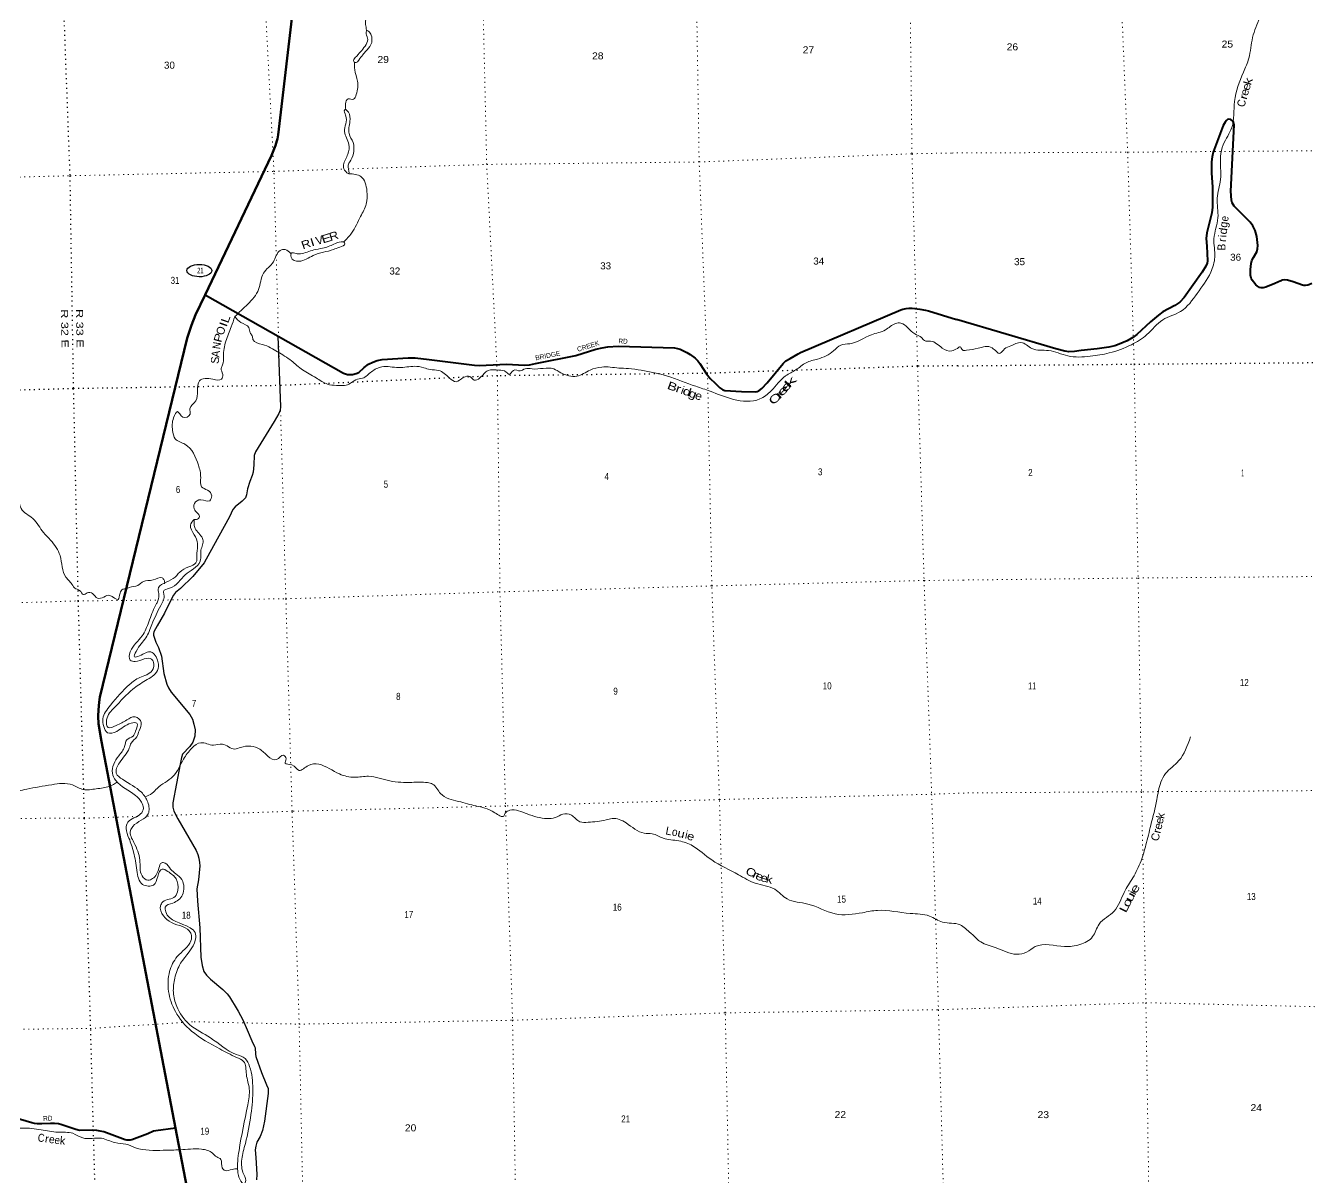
# Model space of a CAD drawing. Header units: feet. Extents: x 489137 to 739700, y 189004 to 379547.
# Drawn here: x 560200 to 592272, y 253155 to 281920 of the extents above; entities that cross this region are included whole.
import ezdxf
from ezdxf.enums import TextEntityAlignment as Align

# ---------------------------------------------------------------- set-up
doc = ezdxf.new("R2010")
doc.units = ezdxf.units.FT
doc.header["$LTSCALE"] = 80
doc.linetypes.add('DOTTED', pattern=[1.5, 0.3, -1.2])
for name, color, linetype, lineweight in [('17', 7, 'Continuous', 25), ('23', 7, 'Continuous', 70), ('26', 7, 'Continuous', 40), ('29', 7, 'Continuous', 25), ('39', 7, 'Continuous', 13), ('6', 7, 'DOTTED', 25), ('7', 7, 'DOTTED', 13)]:
    doc.layers.add(name, color=color, linetype=linetype, lineweight=lineweight)
doc.layers.add('27', color=7, linetype='Continuous')
doc.layers.add('41', color=7, linetype='Continuous')

msp = doc.modelspace()

# ---------------------------------------------------------------- linework, layer by layer
at = {"layer": '17'}
msp.add_ellipse((564538.24, 275802.38), major_axis=(309.24, -1), ratio=0.500121, dxfattribs=at)
at = {"layer": '23'}
for points in [[(566920.42, 282672.96), (566507.65, 279194.91), (566488.67, 279094.48), (566477.62, 279039.28), (566443.51, 278928.87), (566345.82, 278681.02), (564683.45, 275195.22)], [(564683.45, 275195.22), (564446.66, 274698.7), (564343.98, 274437.13), (564234.49, 274116.62), (562052.92, 265145.49), (562034.79, 265020.02), (562018.74, 264835.33), (562010.71, 264670.72), (562022.75, 264478), (562092.41, 264040.01), (563943.6, 254379.21)], [(563943.6, 254379.21), (564931.19, 249225.26)]]:
    msp.add_lwpolyline(points, dxfattribs=at)
at = {"layer": '26'}
for points in [[(590803.79, 275829.01), (590819.71, 275979.71), (590839.72, 276052.71), (590875, 276130.47), (590957.78, 276270.01), (590977.38, 276342.35), (590981.53, 276432.12), (590958.55, 276657.89), (590922.98, 276803.87), (590859.71, 276921.62), (590792.31, 277014.17), (590396.58, 277414.89), (590344.33, 277491.47), (590326, 277564.3), (590307.89, 277783.78), (590391.23, 279443.05), (590381.99, 279493.02), (590363.16, 279535.41), (590315.01, 279578.17), (590259.61, 279587.21), (590226.67, 279577.79), (590198.82, 279554.76), (590165.48, 279507.15), (590117.83, 279423.35), (589870.2, 278758.53), (589843.08, 278645.3), (589828.96, 278518.15), (589827.97, 278242.71), (589853.82, 277888.22), (589850.13, 277387.86), (589835.2, 277245.91), (589713.63, 276747.36), (589693.7, 276604.22), (589709.08, 276410.9), (589729.06, 276050.19), (589720.69, 275984.42), (589683.03, 275909.07), (589595.92, 275763.95), (589144.06, 275127.76), (589038.23, 275014.26), (588913.83, 274929.64), (588614.63, 274769.36), (588501.38, 274692.14), (588304.7, 274519.16), (587964.85, 274204.97)], [(592333.01, 275482.76), (592262.3, 275449.89), (592231.7, 275438.12), (592172.87, 275426.34), (592137.57, 275428.7), (592102.65, 275436), (591872.61, 275524.46), (591723.38, 275565.28), (591649.82, 275568.73), (591586.89, 275560.57), (591557.48, 275548.79), (591414.47, 275483.48), (591186.83, 275386.31), (591115.38, 275372.24), (591070.34, 275372.18), (591026.8, 275381.6), (590976.21, 275409.86), (590932.02, 275447.88), (590843.25, 275560.57), (590819.71, 275617.08), (590804.66, 275684.51), (590803.79, 275829.01)], [(564683.45, 275195.22), (568138.4, 273241.8), (568243.79, 273208.02), (568362.7, 273208.29), (568453.83, 273230.14), (568520.8, 273256.11), (568659.19, 273378.2), (568768.88, 273462.43), (568871.86, 273511.98), (568984.45, 273556.45), (569108.01, 273583.69), (569752.74, 273622.82), (569935.01, 273623.74), (570282.42, 273578.75), (571415.33, 273441.7), (571540.83, 273434.78), (571707.39, 273441.95), (572220.53, 273465.13), (572654.17, 273438.15), (572790.01, 273451.37), (572935.17, 273484.59), (573942.15, 273679.92), (574444.39, 273836.1), (574600.2, 273877.24), (574745.14, 273901.13), (575004.73, 273912.78), (576407.46, 273874.42), (576486.4, 273860.66), (576556.87, 273838.53), (576716.07, 273759.96), (576798.69, 273705.8), (576925.82, 273617.31), (576992.48, 273549.92), (577044.66, 273484.57), (577206.87, 273225.51), (577298.91, 273111.25), (577423.44, 272987.94), (577542.11, 272873.42), (577616.73, 272820.88), (577669.09, 272803.49), (578082.47, 272782.13), (578425.03, 272775.39), (578477.61, 272784.94), (578521.83, 272801.53), (578592.55, 272853.7), (578728.5, 272995.92), (579124.94, 273484.91), (579196.17, 273548.18), (579299.52, 273609.79), (579498.57, 273721.08), (579562.35, 273755.59), (582065.38, 274822.12), (582120.11, 274842.39), (582203.02, 274858.98), (582269.35, 274864.51), (582346.55, 274860.48), (582537.42, 274839.62), (582683.9, 274814.73), (582754.79, 274796.62), (583456.69, 274577.54)], [(586573.44, 273802.46), (586407.27, 273784.29), (586266.02, 273775.65), (586165.41, 273789.68), (585942.12, 273852.09), (583456.69, 274577.54)], [(587964.85, 274204.97), (587866.28, 274128.87), (587718.01, 274048.81), (587525.04, 273964.03), (587412.08, 273926.36), (587266.18, 273893.39), (586974.37, 273846.3), (586573.44, 273802.46)], [(563943.6, 254379.21), (563454.49, 254318.87), (563393.56, 254304.01), (563252.7, 254241.84), (562849.06, 254089.81), (562813.2, 254082.78), (562768.98, 254080.02), (562730.29, 254085.55), (562689.84, 254094.45), (562486.87, 254166.78), (562156.82, 254287.42), (562064.83, 254311.09), (561979.95, 254326.13), (561880.46, 254331.66), (561542.78, 254328.08), (561457.62, 254345.49), (561076.24, 254478.23), (561021.65, 254490.44), (560918.71, 254503.11), (560824.04, 254500.31), (560606.78, 254487.55), (560497.25, 254492.06), (560422.63, 254503.12), (560354.38, 254516.42), (559517.41, 254754.73)]]:
    msp.add_lwpolyline(points, dxfattribs=at)
at = {"layer": '29'}
for points in [[(566501.81, 274167.13), (566568.67, 272403.05), (566557.83, 272312.85), (566528.46, 272234.64), (566405.94, 272036.28), (565946.02, 271274.2), (565912.6, 271180.18), (565899.36, 270953.78), (565881.57, 270767.67), (565859.53, 270681), (565803.83, 270537.92), (565739.68, 270348.84), (565720.29, 270203.89), (565692.06, 270129.81), (565610.43, 270045.35), (565432.73, 269902.39), (565378.52, 269836.57), (565292.67, 269655.21), (564894.22, 268926.39)], [(564894.22, 268926.39), (564661.94, 268501.51), (564377.82, 268162.53), (564066.96, 267863.39), (563946.04, 267761.38), (563893.62, 267694.27), (563791.19, 267502.38), (563671.45, 267243.5), (563487.85, 266930.82), (563405.96, 266781.84), (563395.42, 266741.74), (563396.04, 266696.75), (563452.72, 266524.28), (563520.98, 266392.43), (563596.38, 266175.93), (563648.4, 265736.86), (563728.75, 265470.88), (563772.02, 265378), (563838.45, 265272.43), (564305.04, 264712.6), (564365.87, 264601.1), (564404.9, 264476.41), (564431.27, 264328.77), (564422.87, 264175.95), (564378.53, 264022.67), (564299.11, 263916.99), (564120.03, 263723.53), (564091.61, 263642.67), (564060.67, 263475.99), (563875.37, 262509.12), (563874.32, 262399.25), (563900.2, 262303.69), (564001.5, 262111.95), (564459.52, 261317.81), (564503.01, 261221.27), (564524.1, 261128.39), (564545.2, 261014.39), (564549.11, 260938.06), (564515.32, 260584.04), (564479.85, 260361.23), (564493.84, 260056.65), (564550.86, 259385.49), (564580.42, 258653.21), (564606.38, 258449.44), (564652.8, 258293.22), (564716.09, 258204.55), (564821.43, 258106.98), (565125.31, 257848.74), (565230.85, 257740.12), (565292.05, 257662.01), (565482.03, 257344.28)], [(565482.03, 257344.28), (565505.44, 257307.39), (565627.3, 257085.78), (565737.42, 256835.67), (565849.87, 256561.38), (565920.25, 256421.5), (565933.39, 256386.92), (565940.84, 256232.14), (565954.49, 256171.59), (566096.03, 255770.96), (566220.96, 255466.64), (566256.18, 255375.72), (566260.4, 255316.61), (566260.03, 255251.42), (566164.07, 254554.91), (566114.84, 254326.52), (566059.98, 254177.24), (565979.82, 254030.97), (565950.14, 253932.7), (565937.62, 253845.2), (565947.72, 253649.99), (565973.49, 253222.43), (565964.94, 253093.1)]]:
    msp.add_lwpolyline(points, dxfattribs=at)
at = {"layer": '39'}
for points in [[(591676.28, 283317.03), (591505.44, 283076.36), (591458.05, 282915.87), (591293.05, 282682.4), (591037.38, 282123.98), (590855.23, 281623.56), (590760.13, 281106.65), (590625.56, 280756.62), (590403.38, 280027.18), (590335.03, 279375.47), (590123.28, 278947.18), (590056.28, 278650.98), (590052.96, 278079.31), (589973, 277615.21), (589988.4, 277120.66), (589889.37, 276597.62), (589910.13, 276139.53), (589810.38, 275761.9), (589471.44, 275234.18), (589056.45, 274781.73), (588610.63, 274573.08), (588216.25, 274203.84), (587827.73, 273951.87), (587274.98, 273745.17), (586798.53, 273663.16), (586237.7, 273670.41), (585757.13, 273806.46), (585338.68, 273856.88), (585067.6, 274007.12), (584811.06, 273921.32), (584657.12, 273849.65), (584546.31, 273736.4), (584346.1, 273871.86), (583995.37, 273860.98), (583703.87, 273810.86), (583602.83, 273821.01), (583548.93, 273898.73), (583478.2, 273860.03)], [(569149.05, 282732.55), (569031.05, 282424.79), (568854.07, 282248.63), (568714.5, 282107.76), (568694.39, 281949.8), (568718.23, 281809.14)], [(568718.23, 281809.14), (568708.54, 281716.05), (568746.54, 281573.74), (568680.23, 281408.53), (568435.51, 281121.62), (568395.53, 281029.76), (568426.61, 280998.28), (568551.16, 281096.37), (568729.11, 281312.93), (568845.25, 281501.63), (568832.46, 281682.94), (568771.53, 281776.22), (568718.23, 281809.14)], [(568414.57, 281003.44), (568421.15, 280820.52), (568491.25, 280529.69), (568461.49, 280199.94), (568387.93, 280080.96), (568258.59, 280089.71), (568189.16, 279966.8), (568200.96, 279829.66)], [(568200.96, 279829.66), (568172.88, 279817.02), (568194.59, 279680.34), (568168.79, 279276.01), (568278.08, 278951.89), (568250, 278713), (568144.08, 278441.81), (568169.72, 278309.27), (568274.79, 278225.22), (568254.46, 278386.15), (568326.56, 278561.6), (568397.51, 278781.42), (568381.76, 278998.99), (568279.02, 279226.41), (568301.39, 279529.73), (568263.21, 279756.81), (568200.79, 279829.86)], [(568273.3, 278221.31), (568577.27, 278152.35), (568727.94, 277788.94), (568710.12, 277465.55), (568568.86, 277157.11), (568343.68, 276739.52), (568148.88, 276517.03)], [(568149.56, 276517.81), (568081.05, 276520.77), (567901.03, 276461.59), (567619.18, 276361.42), (567398.36, 276319.35), (567066.01, 276221.9), (566954.92, 276227.08), (566845.58, 276242.4), (566830.11, 276139.07), (567026.48, 276035.19), (567379.8, 276179.6), (567637.93, 276260.99), (567888.36, 276328.06), (568046.11, 276390.69), (568173.14, 276470.69), (568148.98, 276517.15)], [(566825.13, 276230.25), (566686.02, 276327.06), (566559.54, 276303.58), (566389.31, 276022.65), (566140.51, 275737.65), (566020.01, 275328.84), (565749.01, 274966.57), (565424.54, 274652.31)], [(565425.26, 274654.37), (565336.09, 274398.78), (565200.22, 274038), (565141.32, 273665.11), (565120.83, 273444.58), (565084.57, 273364.92), (565122.99, 273206.47), (565091.65, 273092.63), (564879.87, 273091.16), (564540.1, 273046), (564494.03, 272800.58), (564448.12, 272549.12), (564304.02, 272349.6), (564307.53, 272214.46), (564125.75, 272145.15), (563995.18, 272279), (563896.24, 272127.07), (563870.09, 271813.55), (563938.2, 271599.36), (564179.77, 271464.37), (564516.02, 270946.34), (564572.53, 270634.97), (564596.76, 270401.48), (564742.15, 270318.47), (564848.74, 270175.93), (564801.44, 270055.62), (564578.89, 270080.1), (564419.97, 269985.15), (564426.39, 269815.78), (564496.82, 269744.95), (564541.31, 269663.36), (564516.52, 269608.22), (564412.15, 269587.34)], [(565424.24, 274655.38), (565577.46, 274503.95), (565774.3, 274381.92), (565810.13, 274245.61), (565856.31, 274176.17), (565878.94, 274081.9), (566116.21, 273956.88), (566496.22, 273773.01), (566840.95, 273549.87), (567117.18, 273322.93), (567455.22, 273123.84), (567741.77, 272965.79), (567964.48, 272935.26), (568276.38, 272965.57), (568451.07, 273075.07), (568615.49, 273113.65), (568841.22, 273276.95), (569096.29, 273398.63), (569522.4, 273381.46), (569919.04, 273411.96), (570147.9, 273377.55), (570304.49, 273329.14), (570518.87, 273308.48), (570786.04, 273119.66), (570953.88, 273027.14), (571134.76, 273130.74), (571301.52, 273157.28), (571406.8, 273065.16), (571546.56, 273121.27), (571751.56, 273306.23), (572023.56, 273319.36), (572206.48, 273267.61), (572284.71, 273207.08), (572386.92, 273310.65), (572554.72, 273296.85), (572676.39, 273350.47), (572854.01, 273347.02), (573392.66, 273346.9), (573572.69, 273250.67), (573970.3, 273166.15), (574301.28, 273316.04), (574591.77, 273394.24), (575020.12, 273369.05), (575260.55, 273355.12), (575580.34, 273315), (576233.8, 273166.5), (576942.46, 272912.46), (577298.67, 272790.54), (577882.99, 272585.74), (578542.38, 272596.84), (578827.66, 272798.02), (579187.1, 273172.68), (579443.44, 273322.64), (579701.07, 273500.9), (579987.16, 273593.11), (580387.34, 273797.28), (580569.15, 273943.29), (580788.21, 273975.22), (581331.12, 274199.25), (581679.02, 274319.3), (581933.04, 274481.32), (582067.95, 274490.89), (582411.87, 274221.31), (582583.68, 274130.91), (582654.27, 274054.04), (582809.97, 274039.92), (583100.92, 273867.86), (583336.82, 273795.28), (583478.2, 273860.03)], [(552746.81, 274318.38), (552974.19, 274450.61), (553345.59, 274365.41), (553841.81, 274057.41), (553920.59, 273898), (554059.71, 273746.21), (554374.64, 273427.43), (554810.68, 273261.17), (554852.58, 273046.3), (554899.49, 272561.11), (555035.26, 272227.58), (555281.57, 271832.35), (555253.78, 271504.66), (555306.76, 271251.73), (555577.73, 270838.97), (556034.28, 270582.42), (556725.37, 270461.13), (557095.74, 270492.96), (557382.98, 270540.8), (557900.95, 270404.92), (558444.99, 270352.47), (558920.43, 270455.66), (559155.26, 270502.13), (559567, 270339.27), (560001.01, 270096.25), (560085.93, 269856.27), (560378.81, 269609.58), (560646.2, 269257.28), (560824.61, 269068.16), (561058.56, 268682.69), (561207.8, 268141.64), (561376.5, 267938.14), (561424.65, 267870.77), (561549.2, 267813.46), (561642.65, 267710.94), (561734.44, 267749.66), (561872, 267735.07), (561996.11, 267617.2), (562152.63, 267649.53), (562304.9, 267689.82), (562509.28, 267588.16), (562557.61, 267746.85), (562623.74, 267841.41), (562718.18, 267855.98), (562787.96, 267888.07), (563000.61, 267933.96), (563143.08, 268040.6), (563382.26, 268075.08), (563608.86, 268127.4), (563660.68, 268074.25), (563672.66, 267976.42)], [(564412.08, 269585.68), (564317.09, 269441.57), (564414.05, 269203.91), (564494.47, 268981.97), (564478.48, 268743.4), (564452.52, 268500.52), (564275.5, 268403.08), (564052.91, 268274.17), (563885.74, 268108.36), (563507.39, 267840.18), (563529.1, 267703.5), (563482.09, 267506.85), (563444.73, 267436.77), (563276.62, 267030.31), (563107.92, 266677.34), (562813.57, 266282.17), (562812.93, 266074.26), (562934.99, 266035.05), (563161.12, 266105.52), (563346.66, 266095.91), (563393.36, 266021.16), (563360.41, 265812), (563052.17, 265640.5), (562794.49, 265464.26), (562319.67, 264949.35), (562126.83, 264607.28), (562149.95, 264416.14), (562244.77, 264261.18), (562473.91, 264293.38), (562835.79, 264496.55), (562976.97, 264498.2), (562947.83, 264299.65), (562884.5, 264174.89), (562725.48, 264083.96), (562673.33, 263917.11), (562526.09, 263683.19), (562365.97, 263250.66), (562451.31, 263067.68), (562943.16, 262694.98), (563092.72, 262529.33), (563141.11, 262375.18), (563072.25, 262230.09), (562754.83, 262024.04), (562710.38, 261871.51), (562781.34, 261625.11), (562895.3, 261276.89), (562979.73, 260822.95), (563122.02, 260471.43), (563396.77, 260456.38), (563500.19, 260668.97), (563614.36, 260855.6), (563749.04, 260796.54), (563961.78, 260606.3), (564003.29, 260328.85), (563936.77, 260171.71), (563625.68, 260032.43), (563567.61, 259938.08), (563640.69, 259687.69), (563840.76, 259519.32), (564323.72, 259255.38), (564346.01, 259139.32), (564328.65, 259065.79), (563987.99, 258667.39), (563795.93, 258295.07), (563770.47, 257799.92), (563940.94, 257295.74), (564342.93, 256809.7), (565048.56, 256361.83), (565471.65, 256150.82), (565643.72, 256050.34), (565714.71, 255725.22), (565786.7, 255361.78), (565748.65, 254963.19), (565530.26, 253819.19), (565497.16, 253307.7), (565605.51, 253019.88), (565652.77, 252986.8), (565688.17, 253022.03), (565648.6, 253224.85), (565600.38, 253605.05), (565689.04, 253996.89), (565829.43, 254727.13), (565875.3, 255368.13), (565796.26, 255925.14), (565684.17, 256124.05), (565461.69, 256223.22), (564817.44, 256638.38), (564292.26, 256973.88), (563973.92, 257423.76), (563890.1, 257776.8), (563923.26, 258130.86)], [(563923.26, 258130.86), (564071.02, 258500.02), (564444.07, 259101.94), (564434.73, 259270.13), (564306.1, 259390.15), (563698.6, 259788.1), (563689.51, 259904.92), (563874.49, 260006.61), (564117.32, 260210.72), (564101.41, 260589.75), (563954.34, 260737.29), (563820.2, 260852.88), (563683.16, 261002.71), (563598.22, 261010.59), (563529.11, 260875.59), (563372.47, 260615.19), (563256.43, 260577.86), (563110.36, 260687.09), (563053.82, 261077.16), (562903.12, 261519.29), (562818.8, 261813.79), (562876.61, 261918.22), (563261.76, 262235.02), (563252.19, 262525.41), (563090.4, 262773.49), (562616, 263096.19), (562464.84, 263245.64), (562540.78, 263505.96), (562787.49, 263871.64), (562838.56, 264002.14), (562973.68, 264159.04), (563036.33, 264310.03), (563087.48, 264515.2), (562934.52, 264656.54), (562726.74, 264578.48), (562460, 264440.35), (562263.64, 264388.82), (562222.37, 264579.49), (562419.98, 264893.43), (562876.21, 265347.3), (563193.43, 265561.42), (563491.43, 265810.92), (563505.44, 266035.17), (563330.15, 266277.44), (563040.18, 266179.07), (562921.87, 266151.77), (562958.62, 266289.98), (563201.9, 266633.19), (563356, 266964.9), (563575.49, 267441.44), (563655.95, 267712.85), (563643.83, 267791.25), (563795.16, 267867.84), (564183.82, 268204.92), (564393.85, 268351.66), (564561.96, 268546.35), (564587.65, 268854.7), (564629.59, 268983.47), (564618.12, 269114.36), (564434.1, 269363.88), (564407.24, 269466.11), (564412.15, 269587.34)], [(553908.92, 267209.05), (554169.39, 266967.57), (554409.74, 266878.96), (554782.16, 266832.14), (555048.6, 266671.55), (555457.3, 266625.67), (555806.29, 266471.26), (556270.99, 265978.78), (556505.78, 265716.45), (556693.52, 265479.14), (556902.12, 265137.42), (557180.18, 264995.29), (557541.27, 264841.2), (558153.58, 264413.11), (558438.92, 264301.45), (558845.54, 264025.43), (559024.68, 263420.56), (559069.75, 263005.96), (559370.54, 262765.53), (559804.36, 262762.69), (560225.73, 262850.35), (560850.25, 262961.45), (561370.85, 262956.83), (561638.15, 262840.66), (561964.49, 262859.24), (562291.74, 262920.23), (562492.06, 263031.08)], [(563183.21, 262661.99), (563361.44, 262746.23), (563485.31, 262870.55), (563877.08, 263165.32), (564146.14, 263602.21), (564352.36, 263875.32), (564575.3, 264010.98), (564891.64, 263948.57), (565114.9, 263974.56), (565424.74, 263851.43), (565570.91, 263893.58), (566050.23, 263847.52), (566250.45, 263673.1), (566470.55, 263588), (566645.23, 263697.49), (566708.12, 263606.29), (566686.71, 263498.76), (566847.13, 263458.53), (567032.3, 263320.05), (567263.11, 263443.11), (567526.64, 263472.17), (568041.33, 263229.23), (568418.73, 263146.21), (568767.03, 263173.43), (569298.64, 263056.07), (569848.31, 263019.91), (570235.8, 263013.84), (570365.88, 262976.86), (570567.78, 262737.9), (571012.57, 262545.62), (571451.34, 262429.88), (571921.71, 262262.49), (572145.78, 262179.51), (572182.19, 262253.12), (572295.38, 262322.66), (572729.43, 262233.04), (573230.74, 262116.91), (573431.82, 262142.32), (573621.35, 262223.95), (573833.77, 262201.22), (574047.84, 262037.25), (574249.97, 262022.32), (574700.35, 262080.46), (574852.73, 262116.71), (575200.51, 262008.7), (575653.08, 261750.02), (575855.16, 261737.11), (576126.38, 261625.08), (576523.52, 261558.72), (576863.65, 261434.36), (577340.81, 261083.48), (578012.19, 260711.41), (578429.23, 260500.24), (578917.32, 260349.46), (579222.15, 260109.13), (579743.94, 259981.43), (580424.11, 259736.74), (581107.28, 259764.6), (581487.05, 259822.92), (582300.06, 259745.17), (582783.88, 259681.06), (583110.59, 259530.11), (583546.08, 259462.73), (583813.78, 259253.73), (583857.54, 259220.69)], [(589303.74, 264154.27), (589006.5, 263554.65), (588681.69, 263239.29), (588562.76, 263022.87), (588462.05, 262588.67), (588312.75, 261951.54), (588190.97, 261458.35), (588067.45, 261058.04), (587863.65, 260635.96), (587646.66, 260272.21), (587397.33, 259804.81), (587020.34, 259476.31), (586858.8, 259166.15), (586539.85, 258968.05), (586155.57, 258918.14), (585425.46, 258918.04), (585206.25, 258778.44), (584959.18, 258725.15), (584443.84, 258886.78), (584063.92, 259032.88), (583857.54, 259220.69)], [(553224.83, 254942.43), (553531.33, 255040.99), (553721.27, 255106.48), (554177.03, 255190.99), (554378.31, 255363.75), (554632.94, 255656.97), (555025.19, 255933.59), (555294.02, 256146.45), (555674.96, 256547.9), (555948.79, 256801.26), (556399.91, 256831.16), (556968.46, 256767.23), (557300.85, 256475.15), (557547.92, 256128.38), (557825.07, 255943.85), (557886.83, 255818.3), (558029.22, 255773.57), (558383.73, 255639.49), (558671.11, 255449.17), (558842.98, 255201.35), (559353.4, 254657.58), (559668.09, 254425.59), (560125.08, 254385), (560584.08, 254344.46), (561011.4, 254280.9), (561377.24, 254254.09), (561626.4, 254137.45), (562094.64, 254129.45), (562430.33, 254021.12), (562705.71, 253981.86), (562946.02, 253895.27), (563639.67, 253830.56), (564056.93, 253843.43), (564591.18, 253857.33), (564866.02, 253761.54), (564975.43, 253665.49), (565075.9, 253603.52), (565111.75, 253388.5), (565186.01, 253325.84), (565356.79, 253352.49), (565497.15, 253369.39)]]:
    msp.add_spline(points, degree=3, dxfattribs=at)
at = {"layer": '6'}
for points in [[(561139.63, 282526.84), (561302.08, 278171), (561389.92, 272853.05), (561507.58, 267552.02), (561662.82, 262124.81), (561816.19, 256846.91), (561961.55, 251566.78), (562082.41, 246298.12), (562255.89, 241022.76), (562279.65, 236584.67)], [(583486.85, 273423.89), (582483.3, 273413.83), (577236.68, 273234.97), (571986.97, 273175.11), (566574.59, 272931.4), (561389.92, 272853.05), (556047.66, 272706.02), (552786.76, 272642.93)], [(583486.85, 273423.89), (587895.39, 273466.41), (593182.79, 273510.93)]]:
    msp.add_lwpolyline(points, dxfattribs=at)
at = {"layer": '7'}
for points in [[(587549.7, 283206.69), (587732.85, 278757.16), (587895.39, 273466.41), (587994.37, 268123.93), (588079.17, 262785.2), (588188.87, 257515.64), (588271.68, 252174.86), (588528.22, 246926.34), (588689.21, 241611.32)], [(578011.15, 241277.17), (577881.13, 246587.97), (577784.75, 251923.87), (577680.2, 257263.59), (577533.79, 262584.06), (577344.42, 267927.63), (577236.68, 273234.97), (577026.8, 278513.42), (576956.95, 282930.24)], [(582292.13, 283068.85), (582345.32, 278720.38), (582483.3, 273413.83), (582646.67, 268061.51), (582835.89, 262723.99), (583006.32, 257333.51), (583150.13, 252035.17), (583180.53, 246754.07), (583214.43, 241493.25)], [(567233.75, 247071.55), (567147.07, 251612.86), (567033.72, 256980.61), (566857.02, 262302.3), (566701, 267604.35), (566550.29, 272932.15), (566403.2, 278281.49), (566175.49, 282654.05)], [(571620.08, 282792.87), (571718.26, 278466.16), (571986.92, 273177.13), (572050.44, 267785.88), (572187.66, 262430.87), (572365.15, 257078.92), (572455, 251761.02), (572609.64, 246434.71), (572670.41, 241071.65)], [(568255.79, 278340.34), (571720.59, 278454.11), (577030.78, 278515.54), (582345.32, 278720.38), (583347.9, 278739.45)], [(583347.9, 278739.45), (587750.96, 278759.54), (593078.75, 278800.81)], [(552655.45, 277945.36), (555967.62, 278034.26), (561316.19, 278171.37), (566399.22, 278279.37), (568157.68, 278337.11)], [(583626.71, 268073.67), (587994.37, 268123.93), (593275.72, 268168.33), (598342.09, 268382.25), (603678.21, 268623.64), (608914.88, 268897.43), (614310.47, 269101.93), (614330.74, 269101.29)], [(563626.8, 267573.37), (566701, 267604.35), (572034.52, 267777.4), (577344.42, 267927.63), (582646.67, 268061.51), (583626.71, 268073.67)], [(552917.56, 267361.44), (556264.58, 267389.4), (561507.58, 267552.02), (563496.1, 267572.06)], [(614479.68, 263689.1), (614454.22, 263687.75), (609186.41, 263602.74), (603869.51, 263305.17), (598521.15, 263071.62), (593415.14, 262820.57), (588079.17, 262785.2), (583765.68, 262757.75)], [(583765.68, 262757.75), (582835.89, 262723.99), (577533.64, 262590.11), (572187.66, 262430.87), (566863.17, 262298.43), (563225.36, 262176.98)], [(563001.14, 262169.49), (561662.82, 262124.81), (556456.31, 262110.48), (553055.53, 262047.18)], [(583906.53, 257369.59), (588188.87, 257515.64), (593521.81, 257391.39), (598693.54, 257900.23), (604073.18, 257972.81), (609421.01, 258234.63), (614610.62, 258322.44), (614627.36, 258322.02)], [(564226.8, 257029.66), (564409.53, 257041.52), (567033.72, 256980.61), (572365.15, 257078.92), (577680.2, 257263.59), (582994.01, 257341.26), (583906.53, 257369.59)], [(553180.65, 256737.44), (556547.55, 256816.83), (561813.49, 256873.08), (564116.77, 257022.52)]]:
    msp.add_lwpolyline(points, dxfattribs=at)

# ---------------------------------------------------------------- texts
at = {"layer": '17', "width": 0.6}
msp.add_text('21', height=140, dxfattribs=at).set_placement((564564.29, 275734.07), align=Align.CENTER)
at = {"layer": '27'}
for s, rotation, p in [('CREEK', 17.274, (573998.21, 273772.61)), ('BRIDGE', 11.39, (572944.45, 273559.03))]:
    msp.add_text(s, height=120, rotation=rotation, dxfattribs=at).set_placement(p)
for rotation, width, p in [(358.434, 0.8, (575008.24, 273983.48)), (3.361, 0.85, (560637.97, 254563.06))]:
    msp.add_text('RD', height=120, rotation=rotation, dxfattribs=dict(at, width=width)).set_placement(p)
at = {"layer": '41'}
for s, rotation, width, p in [('e', 74.032, 1.1, (590751.5, 280230.76)), ('k', 72.089, 1.3, (590836.94, 280500.01)), ('e', 72.089, 1.15, (590792.89, 280363.9)), ('C', 78.018, 0.95, (590674.95, 279963.89)), ('r', 74.032, 1.25, (590719.49, 280114.13)), ('e', 82.255, 0.9, (590249.78, 277087.46)), ('d', 82.39, 1.1, (590213.76, 276777.62)), ('R', 19.391, 1.2, (567235.7, 276369.83)), ('I', 18.026, 1.35, (567393.34, 276416.69)), ('V', 14.332, 1.05, (567563.02, 276465.51)), ('E', 17.237, 1.35, (567739.39, 276514.05)), ('R', 17.893, 1.2, (567927.62, 276574.28)), ('B', 88.994, 0.95, (590177.19, 276386.43)), ('L', 70.767, 1.25, (565289.23, 274561.88)), ('P', 74.847, 1.25, (565112.1, 274099.2)), ('I', 70.767, 1.4, (565234.76, 274427.85)), ('N', 82.054, 0.9, (565072.79, 273917.68)), ('A', 83.529, 0.95, (565048.15, 273710.63)), ('B', 340.311, 1.35, (576324.31, 272815.49)), ('e', 45.997, 2, (579187.52, 272741.51)), ('e', 49.747, 1.85, (579273.94, 272845.02)), ('k', 46.119, 2.25, (579375.57, 272952.43)), ('r', 340.311, 1.35, (576479.26, 272760.04)), ('d', 340.245, 1.4, (576692.03, 272687.3)), ('g', 340.245, 1.3, (576834.1, 272632.25)), ('e', 341.098, 1.15, (576984.88, 272580.84)), ('C', 37.704, 1.55, (578974.91, 272523.36)), ('r', 41.192, 2.1, (579095.71, 272635.13)), ('k', 80.804, 1.05, (588653.4, 262172.24)), ('o', 350.392, 0.95, (576403.58, 261682.86)), ('u', 346.714, 1.2, (576556.03, 261644.43)), ('e', 340.571, 1.2, (576786.87, 261580.45)), ('r', 76.355, 1.15, (588559.21, 261779.87)), ('e', 74.804, 1.1, (588589.76, 261899.75)), ('C', 332.618, 1.25, (578270.88, 260690.05)), ('r', 333.672, 1.55, (578393.36, 260631.95)), ('e', 336.749, 1.3, (578499.02, 260580.09)), ('e', 342.46, 1.15, (578627.82, 260536.32)), ('k', 346.097, 1.2, (578758.09, 260502.08)), ('e', 59.009, 1.5, (587997.33, 260317.81)), ('o', 61.964, 1.4, (587806.13, 259972.69)), ('u', 61.964, 1.55, (587881.1, 260111.96)), ('i', 63.009, 1.2, (587940.35, 260222.24)), ('L', 62.753, 1.45, (587735.87, 259839.85)), ('C', 353.332, 0.85, (560576.23, 254043.33)), ('r', 350.902, 1.05, (560717.64, 254023.88)), ('e', 350.984, 0.95, (560840.76, 254007.41)), ('e', 352.338, 0.9, (560978.75, 253986.67))]:
    msp.add_text(s, height=200, rotation=rotation, dxfattribs=dict(at, width=width)).set_placement(p, align=Align.CENTER)
for s, rotation, p in [('g', 81.576, (590225.57, 276939)), ('i', 87.244, (590200.35, 276660.24)), ('r', 88.011, (590190.64, 276560.33)), ('O', 70.879, (565169.33, 274271.48)), ('S', 84.544, (565028.68, 273555.89)), ('i', 340.245, (576581.22, 272722.59)), ('e', 76.804, (588621.11, 262040.12)), ('L', 349.447, (576249.5, 261709.18)), ('i', 347.714, (576688.99, 261614.32)), ('C', 75.905, (588523.17, 261631.66)), ('k', 355.148, (561114.77, 253972.55))]:
    msp.add_text(s, height=200, rotation=rotation, dxfattribs=at).set_placement(p, align=Align.CENTER)
at = {"layer": '6', "width": 1.35}
for s, p in [('R 32 E', (561082.13, 274835.67)), ('R 33 E', (561456.94, 274841.09))]:
    msp.add_text(s, height=175, rotation=270.946, dxfattribs=at).set_placement(p)
at = {"layer": '7'}
for s, width, p in [('27', 1.1, (579614.19, 281229.55)), ('30', 1.05, (563655.41, 280845.91)), ('29', 1.1, (568989.87, 280988.4)), ('28', 1.1, (574351.64, 281077.72)), ('32', 1.05, (569286.49, 275704.44)), ('33', 1.05, (574554.58, 275833.4)), ('34', 1.05, (579877.74, 275953.46)), ('31', 0.85, (563823.33, 275471.36)), ('4', 0.85, (574663.07, 270574.52)), ('3', 0.85, (579996.09, 270689.02)), ('6', 0.85, (563952.33, 270248.22)), ('5', 0.85, (569145.57, 270379.5)), ('8', 0.85, (569455.8, 265080.48)), ('9', 0.85, (574883.21, 265211.57)), ('10', 0.85, (580114.91, 265343.61)), ('7', 0.85, (564352.68, 264905.27)), ('15', 0.85, (580473.39, 260016.48)), ('18', 0.85, (564101.12, 259614.38)), ('17', 0.85, (569662.22, 259630.39)), ('16', 0.85, (574869.46, 259815.16)), ('21', 0.85, (575080.36, 254525.76)), ('22', 1.1, (580411.47, 254636.17)), ('19', 0.85, (564565.61, 254219.96)), ('20', 1.1, (569674.38, 254303.14))]:
    msp.add_text(s, height=175, dxfattribs=dict(at, width=width)).set_placement(p)
for s, width, p in [('26', 1.1, (584854.05, 281303.28)), ('25', 1.1, (590224.05, 281372.8)), ('36', 1.05, (590430.58, 276048.51)), ('35', 1.05, (585032.11, 275937.9)), ('2', 0.85, (585302.85, 270669.65)), ('1', 0.4, (590606.41, 270659.99)), ('12', 0.85, (590647.76, 265426.32)), ('11', 0.65, (585346.64, 265340.51)), ('14', 0.85, (585474.91, 259968.01)), ('13', 0.85, (590821.56, 260081.41)), ('24', 1.1, (590945.64, 254807.48)), ('23', 1.1, (585626.27, 254633.68))]:
    msp.add_text(s, height=175, dxfattribs=dict(at, width=width)).set_placement(p, align=Align.CENTER)

doc.saveas('drawing.dxf')
